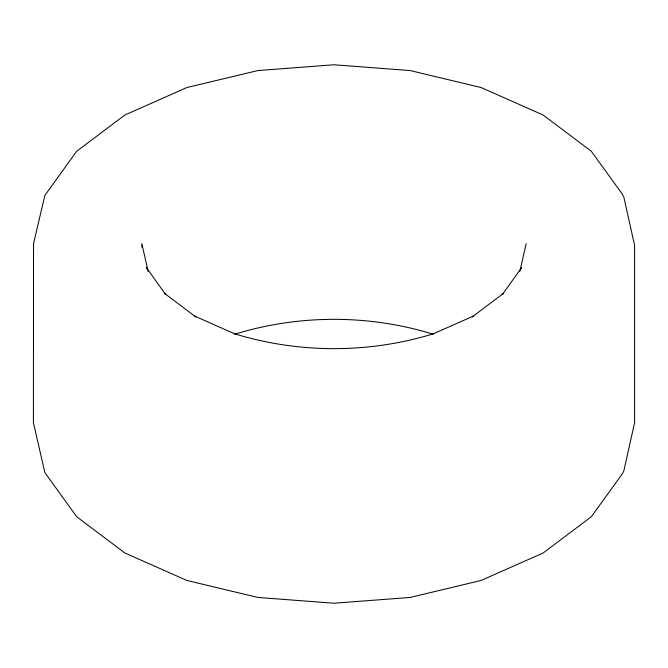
<?xml version="1.0" encoding="UTF-8"?>
<svg xmlns="http://www.w3.org/2000/svg" width="668" height="668" viewBox="0 0 668 668"><rect width="100%" height="100%" fill="white"/><g stroke="black" fill="none" stroke-linecap="round" stroke-linejoin="round"><path stroke-width="1" d="M519.871 271.317L526.192 243.586M520.731 269.037L521.666 267.584L502.261 294.638L503.313 293.502L472.243 316.882L473.261 316.131L432.472 334.2L433.29 333.841C368.586 353.589 299.414 353.589 234.71 333.841L235.528 334.2L194.739 316.131L195.757 316.882L164.687 293.502L165.739 294.638L146.334 267.584L147.269 269.037M235.704 333.916C299.473 314.478 368.527 314.478 432.296 333.916M141.808 243.586L148.129 271.317M141.95 245.365L141.95 247.452M33.542 243.586L33.4 422.635L44.873 472.577L76.661 516.715L124.899 552.995L186.965 580.484L257.89 597.442L334 603.229L410.11 597.442L481.035 580.484L543.101 552.995L591.339 516.715L622.2 474.03L623.812 470.99L634.6 422.635L634.6 245.365L623.812 197.01L622.2 193.97L591.339 151.285L543.101 115.005L481.035 87.516L410.11 70.557L334 64.771L257.89 70.557L186.965 87.516L124.899 115.005L76.661 151.285L44.873 195.423L33.542 243.586"/></g></svg>
